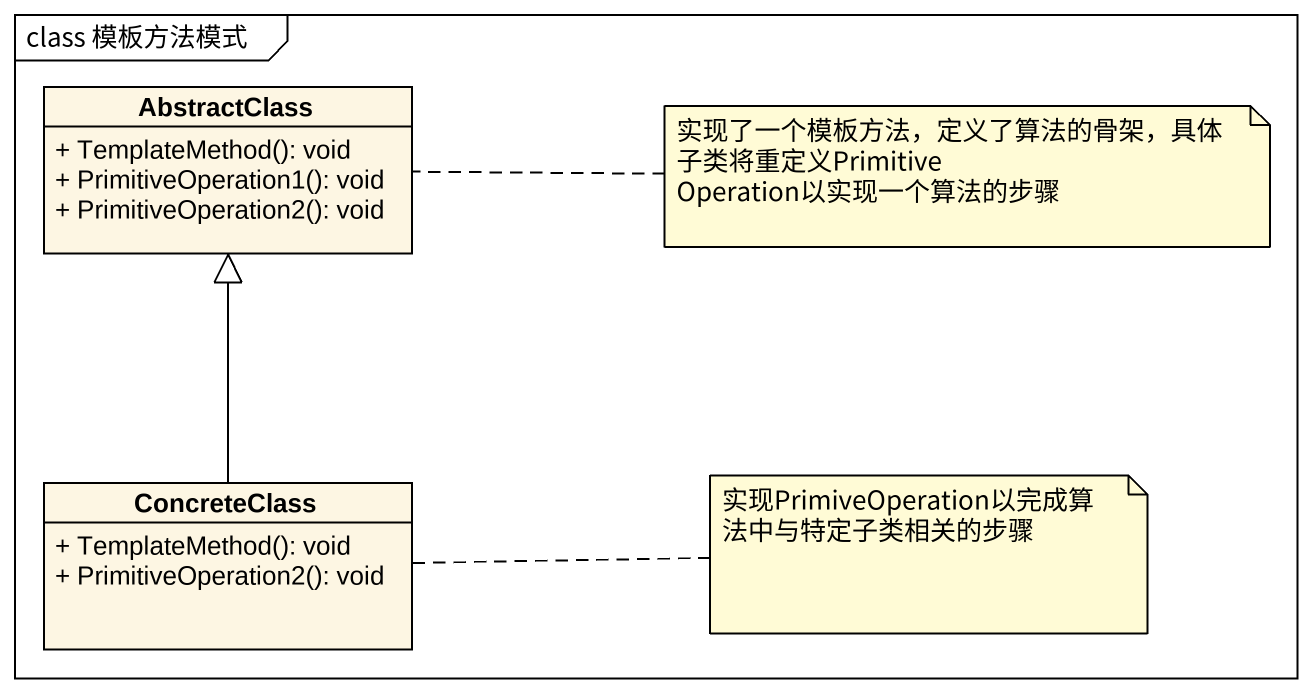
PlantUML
@startuml
mainframe class 模板方法模式
hide circle
hide empty members
skinparam classAttributeIconSize 0
class AbstractClass {
  + TemplateMethod(): void
  + PrimitiveOperation1(): void
  + PrimitiveOperation2(): void
}
class ConcreteClass {
  + TemplateMethod(): void
  + PrimitiveOperation2(): void
}
ConcreteClass -up-|> AbstractClass
note right of AbstractClass : 实现了一个模板方法，定义了算法的骨架，具体子类将重定义PrimitiveOperation以实现一个算法的步骤
note right of ConcreteClass : 实现PrimiveOperation以完成算法中与特定子类相关的步骤
@enduml
